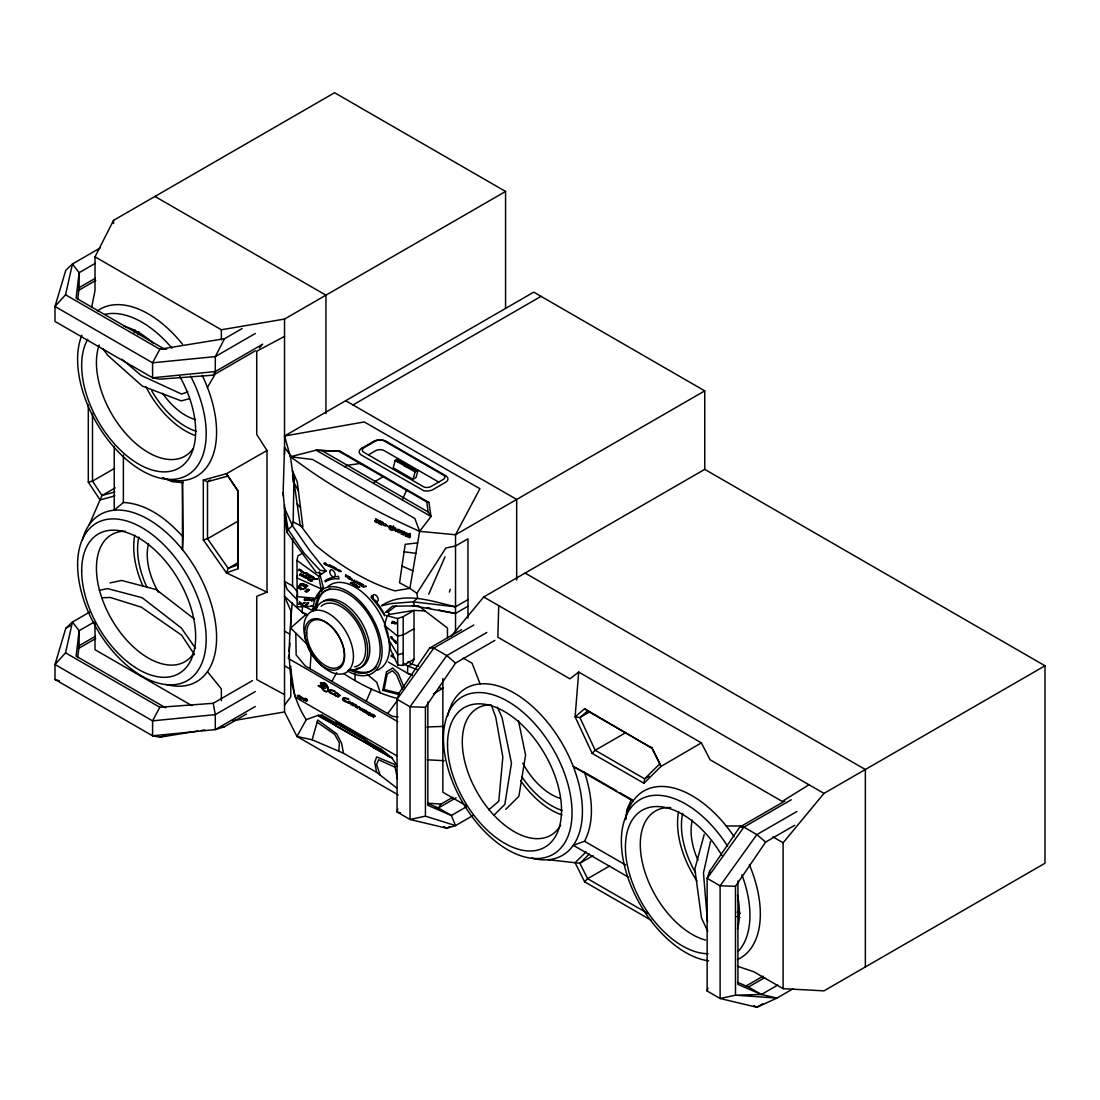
<?xml version="1.0" encoding="UTF-8"?>
<svg xmlns="http://www.w3.org/2000/svg" width="1100" height="1100" viewBox="0 0 1100 1100"><rect width="100%" height="100%" fill="white"/><g stroke="black" fill="none" stroke-linecap="round" stroke-linejoin="round"><path stroke-width="1.5" d="M303.311 552.723L297.894 555.857L296.986 560.464L297.179 606.87L313.418 606.279M397.801 664.964L390.638 649.866L388.891 640.021L384.505 625.46L387.131 615.697L389.317 614.446L414.026 610.39L403.178 616.646L397.609 618.558L397.801 664.964L403.178 665.459L414.026 659.189L414.026 610.39L425.067 610.94L447.48 628.031L447.48 638.192M291.335 456.541L284.529 447.274L283.126 492.855L284.529 508.076L292.449 525.69L309.347 550.096L326.054 571.12L321.901 573.719L316.085 572.275L286.935 532.345L288.104 529.526L292.449 525.69L293.178 521.881L293.975 475.846M322.025 715.138L335.913 723.154L334.441 723.36L321.998 716.169L322.025 715.138L318.134 715.316L306.226 719.661L296.986 736.464L398.186 794.901M498.712 605.619L497.846 637.23L569.938 678.851L578.696 672.045L701.374 742.871L710.119 759.784L782.21 801.405L808.968 784.754M302.39 606.691L302.225 612.466L307.615 615.505M183.067 536.951L182.462 549.601L182.462 480.618L183.067 536.951C167.667 519.777 147.276 503.621 123.379 502.494L114.235 510.207L114.235 446.284M292.174 602.8C289.286 642.07 283.415 684.777 306.226 719.661M310.104 668.525L311.231 651.874M578.696 672.045L575.107 716.843L592.158 753.376L643.926 783.255L660.99 766.425L701.374 742.871M338.718 751.176L339.433 743.064L334.661 734.346L317.103 722.219M288.736 655.091L288.393 658.487L397.732 721.628M289.08 651.695L289.933 643.197M77.715 299.502L79.117 287.65L79.117 272.69L72.449 263.986L65.78 270.256L55 306.46L55 321.434L152.584 377.781L159.844 379.156L213.208 375.183L255.42 350.804M77.715 657.553L79.117 645.7L79.117 630.726L72.449 622.036L65.78 628.306L55 664.51L55 679.484L152.584 735.817L159.844 737.206L197.986 731.005M625.68 819.72L626.918 809.6L631.51 799.452L619.768 792.674M379.871 522.775L378.881 522.101L378.496 523.435L381.714 524.893L379.431 522.899L381.618 523.27L382.126 521.881C372.584 517.536 384.945 523.861 379.954 522.156M643.926 783.255L644.614 778.814L659.904 763.716L652.204 748.303L584.636 708.758L575.107 716.843L579.906 717.544L590.205 711.59M417.67 542.891L405.199 544.335L399.547 582.794L409.888 588.362L394.831 590.879A248.572 143.509 60 0 1 315.232 544.926L300.163 525.016L290.414 456.748L316.113 450.189L340.505 451.385L428.918 502.439L431.007 516.519L419.636 531.355L409.888 588.362L416.886 593.312L417.601 597.946L413.38 601.851L391.297 603.529L381.453 605.743C403.851 590.618 431.723 601.301 455.524 606.801L467.967 599.624M297.646 593.931L297.179 596.668L316.786 598.386L321.173 588.899L323.359 587.634L319.33 571.876M399.245 694.595L382.772 690.456L386.471 671.811L392.728 668.002L398.214 673.379L404.442 688.27M382.772 690.456L384.12 689.507L387.214 673.929L392.453 670.739L396.495 674.699L402.559 689.164M91.63 307.423L95.012 290.579L95.012 256.822L113.547 220.344L334.579 92.73L505.574 191.455L505.574 308.124M255.31 333.493L215.298 356.592L152.584 362.808L55 306.46L65.56 294.786L72.449 263.986L100.114 248.022M255.31 691.529L215.298 714.629L152.584 720.857L55 664.51L65.56 652.836L72.449 622.036L89.911 611.944M710.559 841.225L703.464 872.891L707.534 921.786M397.774 808.899L397.072 811.992L410.039 819.473L446.779 828.245L455.551 825.605L473.014 815.513M793.114 988.749L776.944 998.085L756.855 1007.27L720.115 998.497L707.149 991.004L707.85 987.924M402.284 499.936L406.821 489.679M297.55 575.438L296.89 577.913L321.173 588.899L318.56 576.111L296.986 560.464M398.172 458.714L395.203 460.419L393.195 467.844L413.05 479.311L416.02 477.592L418.041 470.168L415.058 471.886L413.05 479.311M704.234 834.405L694.829 869.055L701.498 917.977L707.713 931.329M343.502 753.225L312.153 739.791L317.721 720.019L336.738 733.851L341.605 743.325L343.502 753.225L376.626 772.351L397.279 788.411M449.377 592.089L450.257 589.352M784.836 801.061L739.695 827.131L709.582 871.338L707.149 878.322L707.149 991.004M371.539 689.081L366.3 701.071M414.026 659.189L412.019 664.221L407.729 666.036L403.507 663.52M428.739 594.179L445.033 556.793M89.265 524.631L101.998 495.495L115.239 487.85M628.65 877.277L573.279 845.309L584.54 841.266C595.499 820.009 591.717 794.255 584.54 772.338L573.279 766.535L633.023 801.034L631.51 799.452M321.475 591.704L323.359 587.634M331.966 681.257L336.696 672.609M242.165 328.529L224.524 338.718L215.298 356.592L215.298 371.553L213.208 375.183M252.519 680.598L213.208 703.299L159.844 707.273L152.584 720.857L152.584 735.817L215.298 729.602L224.524 726.701L246.579 713.969M207.433 387.42L215.614 373.368M416.886 593.312L445.816 548.02L455.524 545.999L467.967 538.808L467.967 618.214M435.009 807.4L438.391 807.991L440.949 804.1L452.705 797.308M461.656 629.612L429.619 648.106L399.506 692.326L397.072 699.298L397.072 811.992L400.414 812.79M427.433 803.275L438.391 807.991L451.357 815.485L455.551 825.605L425.425 816.159L425.425 707.286L455.551 663.066L494.862 640.379M796.867 811.511L756.855 834.611L720.115 885.803L720.115 998.497L735.501 995.184L735.501 886.311L765.628 842.091L794.736 825.275M284.529 705.224L290.785 696.754L290.785 666.132M387.832 713.391L397.623 700.191M381.356 749.389L367.469 741.372L368.335 742.926L380.793 750.117L381.356 749.389L391.93 757.928L397.416 766.274M373.56 483.354L375.169 481.36L383.116 476.781L384.711 476.905M451.454 635.938L483.711 596.97L704.742 469.356L1045 665.789L1045 863.239L823.969 990.852L783.104 988.666L753.871 971.795L737.605 966.295M783.104 988.666L783.104 842.779L823.969 793.402L1045 665.789M259.435 347.889L261.621 345.414M325.971 564.548C321.984 561.743 326.397 562.842 326.741 564.231C326.975 566.555 320.746 561.688 325.957 564.548M651.447 920.398L584.636 881.815L587.606 878.694L609.675 865.961M592.158 753.376L595.196 750.282L626.092 732.463M494.065 815.1L504.817 804.416L511.473 763.194L502.067 717.681L497.42 707.162M505.766 809.339L518.898 796.29L525.566 755.067L518.499 720.926M586.066 851.909L575.107 862.73L548.309 859.732M589.325 853.985L579.906 863.28L575.107 862.73L584.636 881.815M321.901 573.719L318.56 576.111M321.942 683.072L322.204 682.825A5.005 2.888 60 0 1 327.195 685.712A5.005 2.888 60 0 1 327.195 691.487A5.005 2.888 60 0 1 322.204 688.6L321.832 687.844M322.149 683.183L322.314 683.018A4.771 2.75 60 0 1 327.085 685.781A4.771 2.75 60 0 1 327.085 691.295A4.771 2.75 60 0 1 322.314 688.531L322.039 687.954M364.953 738.994L335.885 722.219L336.256 723.553L364.196 739.681L364.953 738.994L371.882 745.539M393.126 653.923L390.857 655.957L395.079 658.474M488.634 809.916L498.768 801.254L502.837 757.061L495.756 717.214L491.659 705.939M652.204 748.303L587.606 711.013L579.906 717.544L595.196 750.282L644.614 778.814L649.027 776.27M412.184 605.591L418.839 605.88L392.439 606.169L385.399 612.301L388.149 611.971L395.931 605.921M309.361 580.112C316.291 579.466 306.446 582.271 310.007 579.191C313.431 578.518 313.266 582.326 310.558 581.02M433.428 693.908L443.272 688.023M95.37 263.299L79.117 272.69L76.12 298.086L164.175 348.92M79.117 287.65L95.37 278.272M78.265 290.565L95.741 280.472M95.012 256.822L221.347 329.766L284.529 319.069L505.574 191.455M262.721 344.176L215.298 371.553L152.584 377.781L152.584 362.808L159.844 349.222L224.524 338.718M114.565 468.38L92.496 481.112L88.302 482.13L88.302 404.979M704.742 390.871L455.524 534.751L419.636 531.355A714.697 412.624 0 0 1 309.581 470.47L290.414 456.748L284.529 436.026L533.761 292.146L704.742 390.871L704.742 469.521M210.444 479.985L207.501 481.69L203.308 480.067L203.308 539.839L226.421 572.88L267.011 592.171L267.011 450.505L256.726 434.473L256.726 351.216L284.529 336.38M352.976 404.938L541.049 296.354M238.384 520.919L207.501 538.739L203.308 539.839M65.78 628.306L70.221 625.735M368.349 454.905L375.76 450.629A5.981 3.451 0 0 1 384.216 450.629L438.859 482.171M93.885 622.201L79.117 630.726L76.12 656.123L165.646 707.809M398.172 459.69L396.894 460.419L415.058 470.91L416.336 470.168L398.172 459.69L398.172 462.206M79.117 645.7L95.37 636.309M78.265 648.601L95.741 638.523M238.508 562.416L228.209 568.356L226.421 572.88L238.178 568.659L237.724 490.366L226.421 473.715L203.308 480.067M255.31 706.503L215.298 729.602L215.298 714.629L213.208 703.299M414.026 628.732L403.178 634.989L397.513 636.006L384.505 625.46M455.524 613.429L467.967 606.237M473.825 625.006L433.826 648.106L397.072 699.298L410.039 706.791L425.425 707.286M486.791 632.486L446.779 655.586L410.039 706.791L410.039 819.473L425.425 816.159M438.391 807.991L456.115 797.761M466.125 806.946L451.357 815.485L427.859 805.365L427.859 702.006M449.749 826.526L446.779 828.245L443.905 826.581M593.148 855.635L579.906 863.28L587.606 878.694L647.804 913.44M791.312 799.741L743.902 827.117L707.149 878.322L720.115 885.803L735.501 886.311M745.525 986.287L762.987 976.209M737.495 982.3L748.468 987.016L764.72 977.639M737.935 881.018L737.935 984.39L761.42 994.496L776.944 998.085L735.501 995.184L761.42 994.496L777.686 985.119M762.781 1003.846L756.855 1007.27L753.981 1005.606M267.011 450.505L226.421 473.715L238.178 491.507M344.836 466.771L347.394 465.328L360.058 463.471L362.615 464.145M314.614 608.163L311.053 609.881L302.431 605.248M267.011 592.171L256.726 596.337L256.726 679.58L284.529 694.636M237.724 490.366L237.724 564.96L228.209 568.356L207.501 538.739L207.501 481.69L228.209 475.998M187.853 391.834L181.569 394.061L141.254 375.485L121.907 359.205M159.844 737.206L166.251 735.295M114.757 491.989L101.998 495.495L92.496 481.112L92.496 413.311M114.936 495.853L100.073 499.936L88.302 482.13M189.406 398.668L181.28 400.881L142.244 386.031L107.539 355.135L102.685 348.494M403.178 653.345L397.801 654.761L388.891 640.021M368.335 742.926L374.082 747.629L336.325 726.247L335.885 722.219M110.069 582.904L121.632 580.456L156.338 589.614L194.026 618.819M99.289 590.329L107.539 588.582L142.244 597.754L181.28 627.99L195.387 648.092M339.488 451.591L426.731 501.957L428.216 511.995L431.007 516.519L316.113 450.189L340.505 451.385M284.529 436.026L364.265 421.946L479.916 488.716L455.524 534.751L455.524 632.294M232.994 720.692L284.529 711.961L296.986 736.464L312.153 739.791M201.3 730.469L204.627 729.933M221.21 727.237L224.524 726.701M415.882 553.341L404.099 551.788M373.478 747.78L391.93 757.928L318.134 715.316L318.972 716.306L321.998 716.169M102.272 597.754L110.289 597.465L141.254 607.159L181.569 635.126L194.508 654.651M426.965 726.963L444.125 726.385M166.678 349.181L159.844 349.222L65.56 294.786M726.22 826.004L742.486 825.949M429.619 648.106L433.826 648.106L446.779 655.586L455.551 663.066M739.695 827.131L743.902 827.117L756.855 834.611L765.628 842.091M427.116 759.825L444.166 760.678M427.68 803.165L440.949 804.1M398.131 716.925L392.466 716.348L305.305 666.023L296.147 654.954L295.804 633.325M183.067 482.721L171.999 481.621L162.608 477.634M455.524 606.801L413.38 601.851L414.562 606.031L455.524 613.511L438.859 610.046M290.414 456.748L312.702 459.525L414.837 518.485L419.636 531.355M326.054 571.12L320.031 570.281L304.15 553.217L288.104 529.526L284.529 508.076M427.185 607.612L430.513 608.314M426.731 501.957L428.918 502.439M318.972 716.306L335.968 725.615M384.12 689.507L399.314 693.303M387.131 615.697L397.609 618.558M397.072 698.418C378.125 693.371 360.415 684.461 344.011 673.832M55 679.484L59.524 680.886M418.467 666.256L412.019 664.221L407.921 661.609M411.799 674.768L407.522 673.255L388.451 662.131M417.065 669.474L407.729 666.036L407.522 673.255L412.211 675.359M412.885 570.845L402.009 566.046M293.178 521.881L302.926 527.01L297.289 482.02L292.394 470.553M438.817 687.294L441.953 688.696M395.079 767.236L378.647 759.756L376.571 764.514L380.188 775.115M311.259 605.509L314.284 606.898M154.935 196.446L325.93 295.171L325.93 413.559M345.689 400.716L516.684 499.441L516.684 580.002M395.203 460.419L415.058 471.886M403.769 465.438L406.56 467.046M322.107 450.739L428.216 511.995M525.099 573.072L865.356 769.519L865.356 966.955M483.711 596.97L823.969 793.402M463.306 658.144L472.079 663.204L480.095 683.898M772.874 836.866L783.104 842.779M297.632 592.24L292.572 586.025L284.529 581.377L287.031 589.215L297.701 600.311M584.54 772.338L616.825 790.982M284.529 631.098L289.534 633.985M284.529 665.83L290.785 669.433L294.924 696.987L397.114 755.989M584.54 841.266L625.639 864.985M466.235 805.723L442.846 792.22L442.846 678.562M748.468 987.016L761.42 994.496M191.964 705.691L95.012 649.715L95.012 622.724M65.56 652.836L159.844 707.273M584.636 708.758L587.606 711.013M300.479 507.43L297.165 504.047M380.793 750.117L389.001 756.731M420.09 606.898L425.067 610.94M367.125 674.3L376.791 682.357L380.27 692.821M309.114 646.346L290.675 628.018L306.501 613.979L302.225 612.466L284.529 596.365L290.785 610.761L290.785 629.571M364.196 739.681L371.429 746.515M391.627 636.996L392.191 637.601M207.433 671.632L221.347 688.916L221.347 700.727M298.375 490.751L294.181 483.079M651.447 747.326L660.99 766.425L659.904 763.716M388.149 611.971L389.317 614.446M285.752 517.949L284.529 514.786L286.935 532.345M397.499 778.841L394.474 764.335L376.681 756.91L374.715 762.451L376.626 772.351M237.724 564.96L238.178 568.659M292.531 475.2L293.191 482.047M283.126 492.855L283.456 496.306M336.256 723.553L336.325 726.247M334.441 723.36L334.496 725.271M709.582 871.338L709.582 874.747M403.178 616.646L403.178 665.459M355.025 673.819L355.025 680.625M292.572 538.587L292.572 586.025M284.529 319.069L284.529 454.603M284.529 504.707L284.529 711.961M221.347 329.766L221.347 339.9M123.379 455.043L123.379 502.494M113.547 220.344L113.547 223.492M82.459 539.701A96.484 55.701 60 0 1 196.597 570.281A96.484 55.701 60 0 1 166.004 684.42M202.111 375.237A96.484 55.701 60 0 1 163.144 478.143M97.405 310.901A96.484 55.701 60 0 1 182.462 344.176M193.215 654.033A73.343 42.35 60 0 1 110.454 617.251A73.343 42.35 60 0 1 125.345 531.204M143.083 586.451A73.343 42.35 60 0 1 134.778 535.191M147.153 587.661A67.856 39.174 60 0 1 138.847 537.075M158.455 592.295A54.244 31.309 60 0 1 148.528 543.799M179.768 376.42A80.602 46.544 60 0 1 182.545 465.63A80.602 46.544 60 0 1 107.484 435.38A80.602 46.544 60 0 1 87.739 339.336M123.915 326.205A80.602 46.544 60 0 1 153.422 343.241M193.215 448.498A73.343 42.35 60 0 1 126.899 434.816A73.343 42.35 60 0 1 99.179 345.029M190.616 376.118A90.915 52.498 60 0 1 191.262 472.491A90.915 52.498 60 0 1 109.34 441.65A90.915 52.498 60 0 1 81.867 335.184M105.036 314.325A90.915 52.498 60 0 1 171.944 348.164M194.59 435.284A73.343 42.35 60 0 1 145.846 386.678M134.255 332.791A73.343 42.35 60 0 1 134.778 329.643M196.488 431.351A67.856 39.174 60 0 1 151.649 390.692M138.229 334.73A67.856 39.174 60 0 1 138.847 331.526M195.498 419.609A54.244 31.309 60 0 1 162.676 393.401M447.604 716.293A96.484 55.701 60 0 1 518.183 695.475A96.484 55.701 60 0 1 582.065 803A96.484 55.701 60 0 1 531.864 858.096M625.501 819.005A96.484 55.701 60 0 1 734.112 836.701M749.334 864.683A96.484 55.701 60 0 1 737.468 959.558M560.656 825.082A73.343 42.35 60 0 1 477.482 792.907A73.343 42.35 60 0 1 491.205 704.77M561.921 814.921A73.343 42.35 60 0 1 520.754 780.808M562.334 810.466A67.856 39.174 60 0 1 521.757 776.641M559.969 798.311A54.244 31.309 60 0 1 522.775 763.125M708.015 953.7A80.602 46.544 60 0 1 634.714 888.58A80.602 46.544 60 0 1 646.044 808.445A80.602 46.544 60 0 1 721.902 855.456M737.468 894.878A80.602 46.544 60 0 1 737.468 928.936M705.581 940.101A73.343 42.35 60 0 1 643.321 866.484A73.343 42.35 60 0 1 670.739 807.593M708.675 960.864A90.915 52.498 60 0 1 630.204 883.836A90.915 52.498 60 0 1 644.462 797.473A90.915 52.498 60 0 1 727.595 846.216M741.909 874.816A90.915 52.498 60 0 1 738.32 951.239M739.929 917.689A73.343 42.35 60 0 1 736.945 916.575M696.96 880.935A73.343 42.35 60 0 1 678.631 811.525M740.327 913.234A67.856 39.174 60 0 1 737.247 912.161M695.502 872.575A67.856 39.174 60 0 1 682.701 813.409M698.005 860.227A54.244 31.309 60 0 1 692.381 820.133M307.147 644.064A35.076 20.254 60 0 1 326.466 612.37A35.076 20.254 60 0 1 351.931 665.39A35.076 20.254 60 0 1 311.094 652.273M310.351 650.939A35.076 20.254 60 0 1 307.711 645.439M321.159 606.306A35.076 20.254 60 0 1 358.93 625.982A35.076 20.254 60 0 1 354.599 666.861M372.873 597.066A83.82 48.386 60 0 0 371.649 595.54L371.071 597.424A58.754 33.921 60 0 1 384.629 615.835L385.069 615.354A83.82 48.386 60 0 0 375.279 600.215M328.226 586.369A48.771 28.16 60 0 1 361.652 591.649A48.771 28.16 60 0 1 388.039 634.411M388.341 635.827A48.771 28.16 60 0 1 376.736 670.381M313.087 611.298A48.771 28.16 60 0 1 347.572 591.388A48.771 28.16 60 0 1 382.058 651.118A48.771 28.16 60 0 1 347.572 671.027M376.53 666.559A46.104 26.62 60 0 1 352.014 669.419M316.704 608.259A46.104 26.62 60 0 1 326.136 590.356M327.36 589.71A46.104 26.62 60 0 1 330.028 588.761M315.095 609.194A46.104 26.62 60 0 1 348.989 594.426A46.104 26.62 60 0 1 380.174 650.031A46.104 26.62 60 0 1 348.975 669.639M315.37 610.431A38.032 21.959 60 0 1 359.205 623.04A38.032 21.959 60 0 1 351.12 669.721M360.649 667.466A38.032 21.959 60 0 1 356.359 668.539M323.909 600.957A38.032 21.959 60 0 1 361.928 622.916A38.032 21.959 60 0 1 361.928 666.82M374.632 520.658L375.279 521.868A6.449 4.689 64.2 0 0 377.025 522.679L377.877 522.17L377.479 519.819L375.581 518.829L377.176 520.685L374.632 520.658M392.329 527.409C394.322 532.964 386.719 529.402 389.95 525.594A6.449 4.689 64.2 0 1 391.683 526.405L392.329 527.409M400.469 531.066C400.263 535.686 394.116 528.811 399.438 532.015C395.766 530.173 402.201 531.355 397.966 529.98C395.354 529.196 400.469 528.798 400.469 531.066M404.442 534.27L403.549 534.999L400.978 533.83L403.59 534.077L401.5 532.469L401.335 530.654C410.699 534.916 397.595 529.719 403.769 533.225A1.801 1.306 64.2 0 1 404.291 533.844L404.442 534.27M408.581 536.195L407.688 536.924L405.116 535.755L407.729 536.002L405.639 534.394L405.474 532.579C414.824 536.8 401.775 531.712 407.908 535.15A1.801 1.306 64.2 0 1 408.43 535.769L408.581 536.195M385.839 525.704C385.344 526.075 381.48 525.511 382.841 522.376C383.666 525.456 386.732 522.17 385.839 525.704M396.165 530.502L395.904 531.548L394.982 529.815L392.824 530.076L393.36 525.841L393.993 527.409C399.85 530.475 390.39 526.35 396.165 530.502M393.759 621.816L391.655 623.549L392.37 621.349L393.759 621.816M373.959 715.963L371.607 715.069L373.959 715.963M392.453 639.224C395.904 643.844 393.566 637.697 392.453 639.224M393.415 621.803L392.507 622.243L393.415 621.803M395.216 622.531C394.845 626.326 392.535 620.757 395.216 622.531M396.66 622.641C396 625.9 394.639 621.527 396.66 622.641M331.788 567.462C331.045 563.516 339.116 571.051 331.788 567.449M394.254 622.572L394.763 623.48L394.309 622.49M353.65 580.951C353.842 582.918 358.201 583.014 356.716 581.089C353.031 584.65 356.4 577.748 353.65 580.951M345.702 574.709L345.496 576.648L348.356 576.263L346.087 576.428L345.702 574.709M357.335 585.544L357.129 587.482L359.989 587.098L357.72 587.263L357.335 585.544M390.816 637.505C391.009 633.985 394.446 642.152 390.83 637.505M377.107 521.496L375.444 521.043L377.107 521.496M386.705 525.36L388.3 526.584L386.705 525.36M389.895 526.474L389.84 527.973L391.325 528.77L391.435 526.955L389.936 526.364M409.558 534.806C407.495 540.966 412.431 536.099 409.558 534.806M409.709 533.582L410.438 534.366L409.75 533.473M307.134 575.066L309.664 576.757L307.752 575.369L311.451 575.891L308.853 574.516L307.175 575.011M301.964 575.424L299.887 574.819L301.964 575.424M306.982 699.765C304.274 701.085 301.482 698.445 306.529 701.319C310.434 698.981 300.286 696.822 306.982 699.765M325.38 685.795L324.528 686.702L320.512 685.053L324.129 687.143C312.84 683.169 320.224 687.72 324.803 688.641C332.626 684.764 311.066 679.154 325.38 685.795M353.856 585.227C353.939 580.855 360.401 589.243 353.87 585.214M360.607 585.007L362.505 586.465L360.058 584.65L361.281 583.798L363.729 585.118L361.529 584.196L362.478 585.53L360.621 584.994M313.734 600.325C308 602.621 314.201 596.777 313.734 600.325M329.574 691.625C339.845 696.864 324.184 692.67 329.986 689.562C339.873 694.375 332.282 687.61 329.574 691.625M343.406 699.614C353.636 704.88 338.099 700.659 343.805 697.538C353.705 702.364 346.115 695.599 343.406 699.614M307.986 574.186L306.501 574.998L305.869 574.654L307.216 573.939L305.772 573.086C301.317 574.819 306.859 570.735 307.986 574.186M309.678 578.889L308.179 579.7L307.546 579.342L308.921 578.71L307.464 577.789C302.995 579.507 308.536 575.424 309.678 578.889M300.382 584.842C306.859 586.369 297.124 585.998 300.657 583.66C307.904 585.296 302.087 582.381 300.382 584.842M361.171 710.009L364.636 712.401L365.668 711.631L362.533 710.834L362.959 709.734L366.259 710.999L362.491 708.909L361.171 710.009M365.626 712.58L369.297 715.22L366.685 713.144L369.243 713.694L367.152 712.497L370.755 713.584L366.933 711.48L365.626 712.58M299.475 601.989L298.746 604.299L301.744 603.377L299.475 601.989M350.873 583.495C348.136 581.996 356.428 582.464 352.756 584.966L352.839 583.357L351.684 582.684L350.873 583.495M357.197 583.027C354.434 581.336 363.344 582.271 359.604 584.788L358.999 584.444C361.075 583.55 358.848 582.092 358.229 584.004L358.669 582.601L357.197 583.027M347.655 577.5C351.312 582.45 351.45 574.393 347.655 577.5M350.653 579.219C353.829 584.072 352.206 576.551 350.653 579.219M303.366 575.396C300.204 577.981 297.041 570.996 303.366 575.396M306.515 577.156C302.582 579.301 301.29 572.811 306.515 577.156M312.496 577.5L312.854 578.545L314.298 577.748L311.822 576.098L309.98 576.95L312.496 577.5M313.115 600.201L311.218 600.49L313.115 600.201M310.599 599.775C307.051 602.539 306.625 596.846 310.599 599.775M331.004 566.775C324.156 566.197 332.337 563.723 331.004 566.775M307.079 598.648C304.026 603.226 306.006 595.76 304.081 599.885C305.168 601.329 308.853 599.555 307.079 598.648M300.864 571.491C307.175 575.699 303.284 570.199 300.864 571.491M330.399 566.39L328.474 565.895L330.399 566.39M337.728 569.827C333.327 570.831 334.469 565.455 337.728 569.827M341 571.464C336.793 572.413 337.686 567.119 341 571.464M375.004 716.306L373.574 716.705L373.574 717.681L372.666 716.183L370.714 716.031C368.225 713.666 374.715 713.515 375.004 716.306M313.528 599.555L311.644 599.748L313.528 599.555M307.464 602.8L305.181 605.399L307.464 602.8M308.577 602.855L306.309 605.467L308.577 602.855M299.021 586.025L297.632 588.308L301.331 588.197L299.021 586.025M334.936 694.719C339.35 700.232 339.735 689.7 334.936 694.719M304.109 585.998C307.271 588.569 307.106 582.78 304.109 585.998M356.207 707.162L353.54 705.114L352.908 705.76C349.924 702.254 359.59 704.715 356.207 707.162M299.97 697.51L299.076 697.331C301.428 695.118 296.752 696.602 297.22 695.901C297.715 693.976 301.84 696.41 299.97 697.51M358.6 707.053L357.362 708.331C354.489 703.684 365.888 709.954 359.356 709.473L360.484 708.304L358.6 707.053M352.921 703.299L351.478 704.935L350.474 704.344L351.12 703.739L349.071 702.556L348.48 703.202C346.321 703.038 349.058 700.109 349.938 701.566L349.346 702.212L352.921 703.299M340.106 695.447L338.154 697.098L333.465 694.554L335.816 692.23L340.106 695.447M303.71 698.624C299.461 700.81 305.113 696.121 300.286 698.72L299.668 698.362L301.249 696.933L303.71 698.624M330.88 565.923L328.969 565.345L330.88 565.923M334.139 567.559L332.241 566.981L334.139 567.559M299.351 696.382L298.072 696.754L299.351 696.382M327.058 565.07L327.69 565.386L327.058 565.07M356.18 585.283L354.379 584.691L356.18 585.283M350.529 577.913C347.985 580.607 348.04 575.066 350.529 577.913M307.684 585.86C303.738 590.219 301.428 581.419 307.684 585.86M359.384 588.376L359.384 588.376M308.124 589.27L305.718 591.663L304.865 591.388L308.124 589.27M309.416 589.669L307.01 592.061L306.157 591.8L309.416 589.669M304.645 699.146L306.13 700.013L304.645 699.146M354.062 704.591L356.029 705.732L354.062 704.591M361.666 448.291L360.979 448.731A8.676 5.005 0 0 0 360.979 454.836L423.913 490.751A9.254 5.335 0 0 0 432.603 489.789L446.201 481.924A8.456 4.881 0 0 0 446.201 475.984L385.509 440.949A9.061 5.239 0 0 0 374.467 440.949L361.666 448.291M304.851 602.511L301.07 604.835L304.851 602.511M375.76 440.921L363.908 447.769A5.582 3.231 0 0 0 363.908 452.334L424.284 487.19A6.174 3.561 0 0 0 431.118 486.447L443.286 479.408A5.362 3.094 0 0 0 443.286 475.035L384.216 440.921A5.981 3.451 0 0 0 375.76 440.921M313.665 577.5L311.657 576.785L313.665 577.5M302.72 575.149L300.726 574.434L302.72 575.149M305.882 576.909L303.875 576.194L305.882 576.909M300.08 569.8L298.471 570.529L300.685 570.13C304.7 572.096 296.409 567.504 300.08 569.8M305.168 588.184L300.19 589.559L305.938 588.418L305.168 588.184M366.231 586.314L363.11 586.822L366.231 586.314M317.322 578.93L313.445 578.875L317.322 578.93M395.505 642.152L394.309 641.602L395.422 641.795L395.134 640.475L396.908 642.4L395.821 642.207L396.11 643.541L395.505 642.152M325.435 581.652L324.995 580.663A83.82 48.386 60 0 1 338.401 576.345L338.993 578.902A58.754 33.921 60 0 0 325.435 581.652M81.675 570.817A80.602 46.544 60 0 0 167.159 677.174A80.602 46.544 60 0 0 167.159 563.186A80.602 46.544 60 0 0 81.675 570.817M77.605 564.74A90.915 52.498 60 0 0 174.034 684.709A90.915 52.498 60 0 0 174.034 556.132A90.915 52.498 60 0 0 77.605 564.74M447.521 744.508A80.602 46.544 60 0 0 533.019 850.864A80.602 46.544 60 0 0 533.019 736.862A80.602 46.544 60 0 0 447.521 744.508M443.451 738.43A90.915 52.498 60 0 0 539.894 858.399A90.915 52.498 60 0 0 539.894 729.809A90.915 52.498 60 0 0 443.451 738.43M304.755 632.913A28.188 16.266 60 0 0 334.647 670.106A28.188 16.266 60 0 0 334.647 630.245A28.188 16.266 60 0 0 304.755 632.913M306.721 633.064A26.62 15.372 60 0 0 334.95 668.181A26.62 15.372 60 0 0 334.95 630.534A26.62 15.372 60 0 0 306.721 633.064M372.735 596.544A3.891 2.255 60 0 0 376.874 601.686A3.891 2.255 60 0 0 376.874 596.173A3.891 2.255 60 0 0 372.735 596.544M329.684 571.684A3.891 2.255 60 0 0 333.822 576.826A3.891 2.255 60 0 0 333.822 571.312A3.891 2.255 60 0 0 329.684 571.684"/></g></svg>
